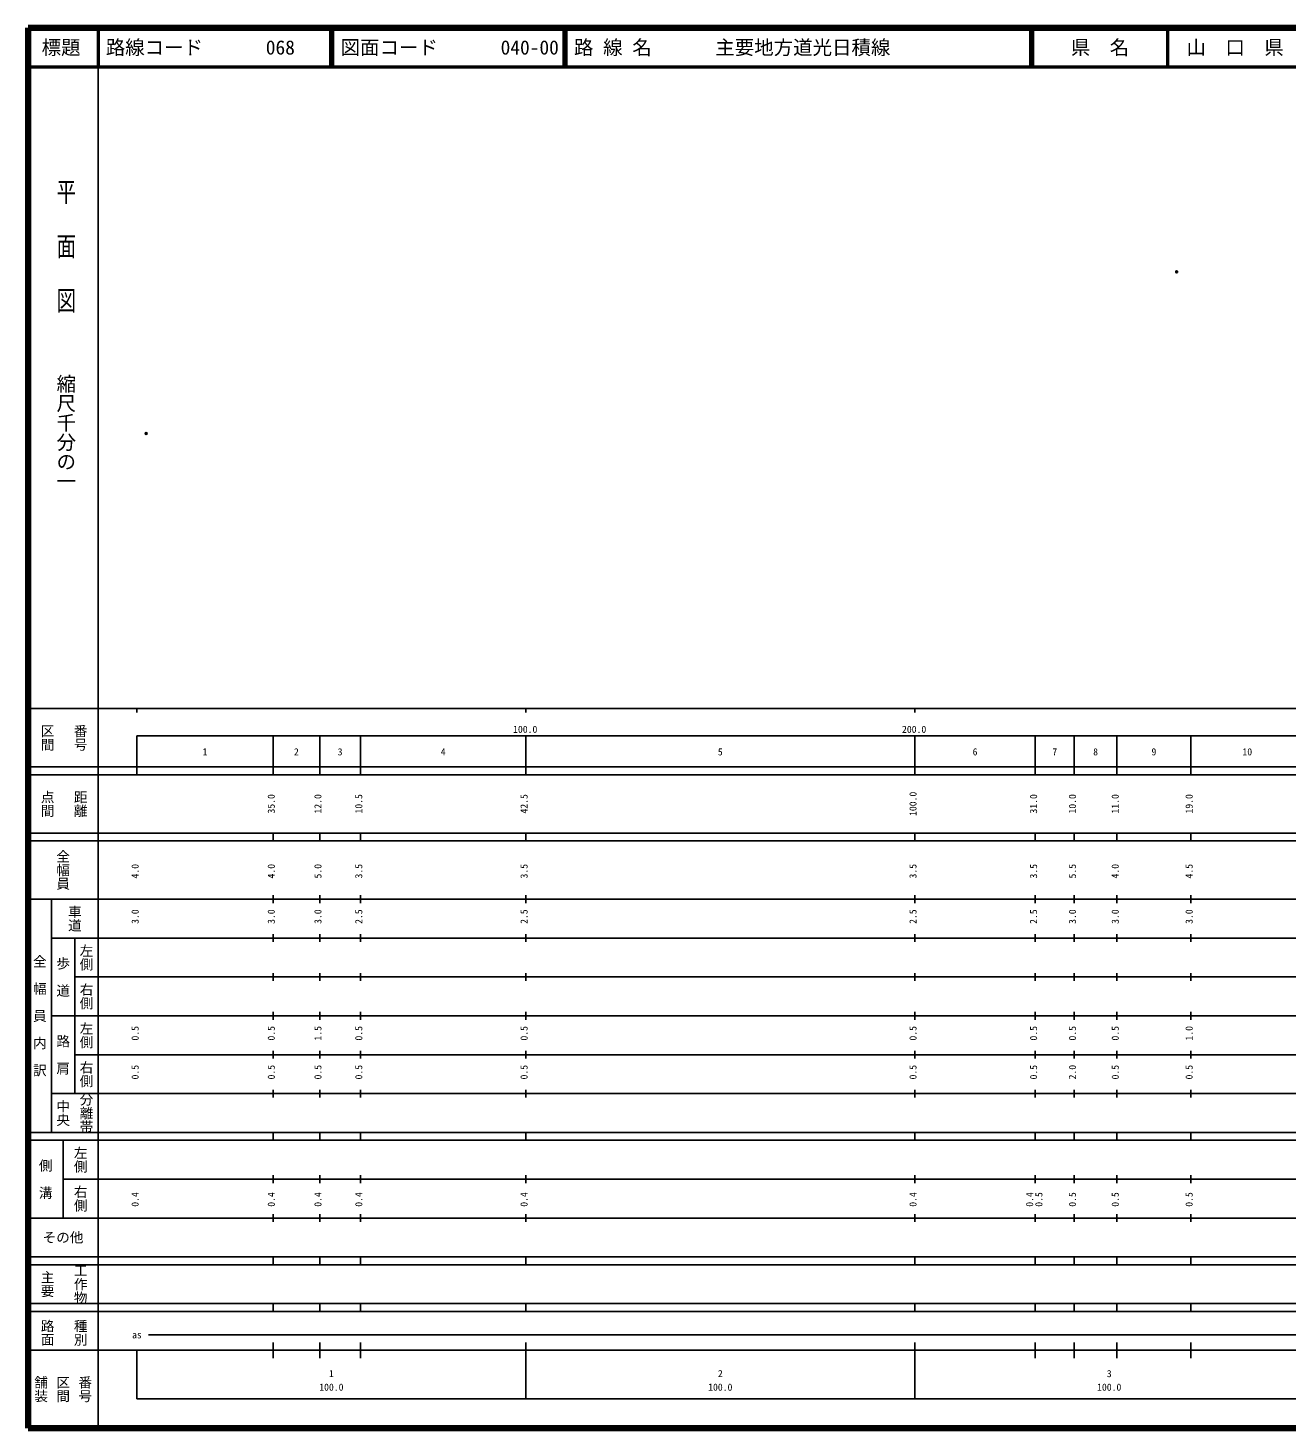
# Model space of a CAD drawing. Units: millimetres on the paper. Extents: x 40 to 680, y 20 to 380.
# Drawn here: x 40 to 363.7, y 20 to 380 of the extents above; entities that cross this region are included whole.
import ezdxf
from ezdxf.enums import TextEntityAlignment as Align

# ---------------------------------------------------------------- set-up
doc = ezdxf.new("R2010")
doc.units = ezdxf.units.MM
doc.header["$PDMODE"] = 32
doc.header["$PDSIZE"] = 0.5
doc.layers.add('M-OTRS', color=6, linetype='Continuous')
doc.layers.add('M-TTL-TXT', color=7, linetype='Continuous')
for name, color, linetype, lineweight in [('M-TTL', 2, 'Continuous', 140), ('M-TTL-BAND', 7, 'Continuous', 25), ('M-TTL-LINE', 7, 'Continuous', 50)]:
    doc.layers.add(name, color=color, linetype=linetype, lineweight=lineweight)
doc.styles.add('@ＭＳ ゴシック', font='')
doc.styles.add('ＭＳ ゴシック', font='')
doc.styles.get('@ＭＳ ゴシック').set_extended_font_data('@MS Gothic')
doc.styles.get('ＭＳ ゴシック').set_extended_font_data('MS Gothic')

msp = doc.modelspace()

# ---------------------------------------------------------------- linework, layer by layer
at = {"layer": 'M-OTRS'}
for p in [(335.339, 317.305), (70.397, 275.73)]:
    msp.add_point(p, dxfattribs=at)
at = {"layer": 'M-TTL'}
for p, q in [((40, 380), (40, 20)), ((680, 380), (40, 380)), ((40, 20), (680, 20))]:
    msp.add_line(p, q, dxfattribs=at)
at = {"layer": 'M-TTL-BAND'}
for p, q in [((58, 370), (58, 20)), ((40, 205), (579, 205)), ((68, 205), (68, 204)), ((168, 205), (168, 204)), ((268, 205), (268, 204)), ((68, 198), (579, 198)), ((68, 198), (68, 188)), ((103, 188), (103, 198)), ((115, 188), (115, 198)), ((125.5, 188), (125.5, 198)), ((168, 188), (168, 198)), ((268, 188), (268, 198)), ((299, 188), (299, 198)), ((309, 188), (309, 198)), ((320, 188), (320, 198)), ((339, 188), (339, 198)), ((40, 190), (579, 190)), ((40, 188), (579, 188)), ((40, 173), (579, 173)), ((103, 171), (103, 173)), ((115, 171), (115, 173)), ((125.5, 171), (125.5, 173)), ((168, 171), (168, 173)), ((268, 171), (268, 173)), ((299, 171), (299, 173)), ((309, 171), (309, 173)), ((320, 171), (320, 173)), ((339, 171), (339, 173)), ((40, 171), (579, 171)), ((40, 156), (579, 156)), ((46, 96), (46, 156)), ((103, 155), (103, 157)), ((115, 155), (115, 157)), ((125.5, 155), (125.5, 157)), ((168, 155), (168, 157)), ((268, 155), (268, 157)), ((299, 155), (299, 157)), ((309, 155), (309, 157)), ((320, 155), (320, 157)), ((339, 155), (339, 157)), ((46, 146), (579, 146)), ((52, 146), (52, 106)), ((103, 145), (103, 147)), ((115, 145), (115, 147)), ((125.5, 145), (125.5, 147)), ((168, 145), (168, 147)), ((268, 145), (268, 147)), ((299, 145), (299, 147)), ((309, 145), (309, 147)), ((320, 145), (320, 147)), ((339, 145), (339, 147)), ((103, 135), (103, 137)), ((115, 135), (115, 137)), ((125.5, 135), (125.5, 137)), ((168, 135), (168, 137)), ((268, 135), (268, 137)), ((299, 135), (299, 137)), ((309, 135), (309, 137)), ((320, 135), (320, 137)), ((339, 135), (339, 137)), ((52, 136), (579, 136)), ((46, 126), (579, 126)), ((103, 125), (103, 127)), ((115, 125), (115, 127)), ((125.5, 125), (125.5, 127)), ((168, 125), (168, 127)), ((268, 125), (268, 127)), ((299, 125), (299, 127)), ((309, 125), (309, 127)), ((320, 125), (320, 127)), ((339, 125), (339, 127)), ((52, 116), (579, 116)), ((103, 115), (103, 117)), ((115, 115), (115, 117)), ((125.5, 115), (125.5, 117)), ((168, 115), (168, 117)), ((268, 115), (268, 117)), ((299, 115), (299, 117)), ((309, 115), (309, 117)), ((320, 115), (320, 117)), ((339, 115), (339, 117)), ((46, 106), (579, 106)), ((103, 105), (103, 107)), ((115, 105), (115, 107)), ((125.5, 105), (125.5, 107)), ((168, 105), (168, 107)), ((268, 105), (268, 107)), ((299, 105), (299, 107)), ((309, 105), (309, 107)), ((320, 105), (320, 107)), ((339, 105), (339, 107)), ((40, 96), (579, 96)), ((40, 94), (579, 94)), ((49, 94), (49, 74)), ((103, 94), (103, 96)), ((115, 94), (115, 96)), ((125.5, 94), (125.5, 96)), ((168, 94), (168, 96)), ((268, 94), (268, 96)), ((299, 94), (299, 96)), ((309, 94), (309, 96)), ((320, 94), (320, 96)), ((339, 94), (339, 96)), ((49, 84), (579, 84)), ((103, 83), (103, 85)), ((115, 83), (115, 85)), ((125.5, 83), (125.5, 85)), ((168, 83), (168, 85)), ((268, 83), (268, 85)), ((299, 83), (299, 85)), ((309, 83), (309, 85)), ((320, 83), (320, 85)), ((339, 83), (339, 85)), ((40, 74), (579, 74)), ((103, 73), (103, 75)), ((115, 73), (115, 75)), ((125.5, 73), (125.5, 75)), ((168, 73), (168, 75)), ((268, 73), (268, 75)), ((299, 73), (299, 75)), ((309, 73), (309, 75)), ((320, 73), (320, 75)), ((339, 73), (339, 75)), ((40, 64), (579, 64)), ((40, 62), (579, 62)), ((103, 62), (103, 64)), ((115, 62), (115, 64)), ((125.5, 62), (125.5, 64)), ((168, 62), (168, 64)), ((268, 62), (268, 64)), ((299, 62), (299, 64)), ((309, 62), (309, 64)), ((320, 62), (320, 64)), ((339, 62), (339, 64)), ((40, 52), (579, 52)), ((103, 50), (103, 52)), ((115, 50), (115, 52)), ((125.5, 50), (125.5, 52)), ((168, 50), (168, 52)), ((268, 50), (268, 52)), ((299, 50), (299, 52)), ((309, 50), (309, 52)), ((320, 50), (320, 52)), ((339, 50), (339, 52)), ((40, 50), (579, 50)), ((71, 44), (565, 44)), ((40, 40), (579, 40)), ((68, 40), (68, 27.5)), ((103, 38), (103, 42)), ((115, 38), (115, 42)), ((125.5, 38), (125.5, 42)), ((168, 27.5), (168, 42)), ((268, 27.5), (268, 42)), ((299, 38), (299, 42)), ((309, 38), (309, 42)), ((320, 38), (320, 42)), ((339, 38), (339, 42)), ((68, 27.5), (579, 27.5))]:
    msp.add_line(p, q, dxfattribs=at)
at = {"layer": 'M-TTL-LINE'}
for p, q in [((58, 380), (58, 370)), ((117.75, 380), (117.75, 370)), ((118.25, 380), (118.25, 370)), ((177.75, 380), (177.75, 370)), ((178.25, 380), (178.25, 370)), ((297.75, 380), (297.75, 370)), ((298.25, 380), (298.25, 370)), ((333, 380), (333, 370)), ((40, 370), (680, 370))]:
    msp.add_line(p, q, dxfattribs=at)

# ---------------------------------------------------------------- texts
at = {"layer": 'M-TTL-BAND', "style": '@ＭＳ ゴシック', "width": 1.4}
msp.add_text('平  面  図', height=3.666, rotation=270, dxfattribs=at).set_placement((49.777, 306.475), align=Align.MIDDLE_RIGHT)
at = {"layer": 'M-TTL-BAND', "style": '@ＭＳ ゴシック'}
msp.add_text('縮尺千分の一', height=3.666, rotation=270, dxfattribs=at).set_placement((49.777, 261.03), align=Align.MIDDLE_RIGHT)
for s, p in [('区間', (45, 197.5)), ('番号', (53.5, 197.5)), ('点間', (45, 180.5)), ('距離', (53.5, 180.5)), ('全幅員', (49, 163.5)), ('車道', (52, 151)), ('左側', (55, 141)), ('全\u3000幅\u3000員\u3000内\u3000訳', (43, 126)), ('歩\u3000道', (49, 136)), ('右側', (55, 131)), ('左側', (55, 121)), ('路\u3000肩', (49, 116)), ('右側', (55, 111)), ('分離帯', (55, 101)), ('中央', (49, 101)), ('左側', (53.5, 89)), ('側\u3000溝', (44.5, 84)), ('右側', (53.5, 79)), ('工作物', (53.5, 57)), ('主要', (45, 57)), ('路面', (45, 44.5)), ('種別', (53.5, 44.5)), ('舗装', (43.333, 30)), ('区間', (49, 30)), ('番号', (54.667, 30))]:
    msp.add_text(s, height=2.566, rotation=270, dxfattribs=at).set_placement(p, align=Align.MIDDLE_CENTER)
at = {"layer": 'M-TTL-BAND', "style": 'ＭＳ ゴシック'}
for s, p in [('100.0', (167.844, 198.195)), ('200.0', (267.844, 198.195)), ('1', (85.5, 192.405)), ('2', (109, 192.405)), ('3', (120.25, 192.405)), ('4', (146.75, 192.405)), ('5', (218, 192.405)), ('6', (283.5, 192.405)), ('7', (304, 192.405)), ('8', (314.5, 192.405)), ('9', (329.5, 192.405)), ('10', (353.5, 192.405)), ('as', (68, 42.5)), ('1', (118, 32.523)), ('2', (218, 32.523)), ('3', (318, 32.523)), ('100.0', (118, 29.033)), ('100.0', (218, 29.033)), ('100.0', (318, 29.033))]:
    msp.add_text(s, height=1.833, dxfattribs=at).set_placement(p, align=Align.BOTTOM_CENTER)
for s, p in [('35.0', (104, 180.5)), ('12.0', (116, 180.5)), ('10.5', (126.5, 180.5)), ('42.5', (169, 180.5)), ('100.0', (269, 180.5)), ('31.0', (300, 180.5)), ('10.0', (310, 180.5)), ('11.0', (321, 180.5)), ('19.0', (340, 180.5)), ('4.0', (69, 163.174)), ('4.0', (104, 163.174)), ('5.0', (116, 163.174)), ('3.5', (126.5, 163.174)), ('3.5', (169, 163.174)), ('3.5', (269, 163.174)), ('3.5', (300, 163.174)), ('5.5', (310, 163.174)), ('4.0', (321, 163.174)), ('4.5', (340, 163.174)), ('3.0', (69, 151.5)), ('3.0', (104, 151.5)), ('3.0', (116, 151.5)), ('2.5', (126.5, 151.5)), ('2.5', (169, 151.5)), ('2.5', (269, 151.5)), ('2.5', (300, 151.5)), ('3.0', (310, 151.5)), ('3.0', (321, 151.5)), ('3.0', (340, 151.5)), ('0.5', (69, 121.5)), ('0.5', (104, 121.5)), ('1.5', (116, 121.5)), ('0.5', (126.5, 121.5)), ('0.5', (169, 121.5)), ('0.5', (269, 121.5)), ('0.5', (300, 121.5)), ('0.5', (310, 121.5)), ('0.5', (321, 121.5)), ('1.0', (340, 121.5)), ('0.5', (69, 111.5)), ('0.5', (104, 111.5)), ('0.5', (116, 111.5)), ('0.5', (126.5, 111.5)), ('0.5', (169, 111.5)), ('0.5', (269, 111.5)), ('0.5', (300, 111.5)), ('2.0', (310, 111.5)), ('0.5', (321, 111.5)), ('0.5', (340, 111.5)), ('0.4', (69, 78.764)), ('0.4', (104, 78.764)), ('0.4', (116, 78.764)), ('0.4', (126.5, 78.764)), ('0.4', (169, 78.764)), ('0.4', (269, 78.764)), ('0.4', (299, 78.764)), ('0.5', (301.37, 78.764)), ('0.5', (310, 78.764)), ('0.5', (321, 78.764)), ('0.5', (340, 78.764))]:
    msp.add_text(s, height=1.833, rotation=90, dxfattribs=at).set_placement(p, align=Align.BOTTOM_CENTER)
msp.add_text('その他', height=2.566, dxfattribs=at).set_placement((49, 69), align=Align.MIDDLE_CENTER)
at = {"layer": 'M-TTL-TXT', "style": 'ＭＳ ゴシック'}
for s, p in [('標題', (48.5, 375)), ('県\u3000名', (315.625, 375)), ('山\u3000口\u3000県', (350.375, 375))]:
    msp.add_text(s, height=3.666, dxfattribs=at).set_placement(p, align=Align.MIDDLE_CENTER)
for s, p in [('路線コード', (60, 375)), ('068', (101.142, 375)), ('068', (101.142, 375)), ('068', (101.142, 375)), ('図面コード', (120.38, 375)), ('040-00', (161.521, 375)), ('路 線 名', (180.38, 375)), ('主要地方道光日積線', (216.734, 375))]:
    msp.add_text(s, height=3.666, dxfattribs=at).set_placement(p, align=Align.MIDDLE_LEFT)

doc.saveas('drawing.dxf')
